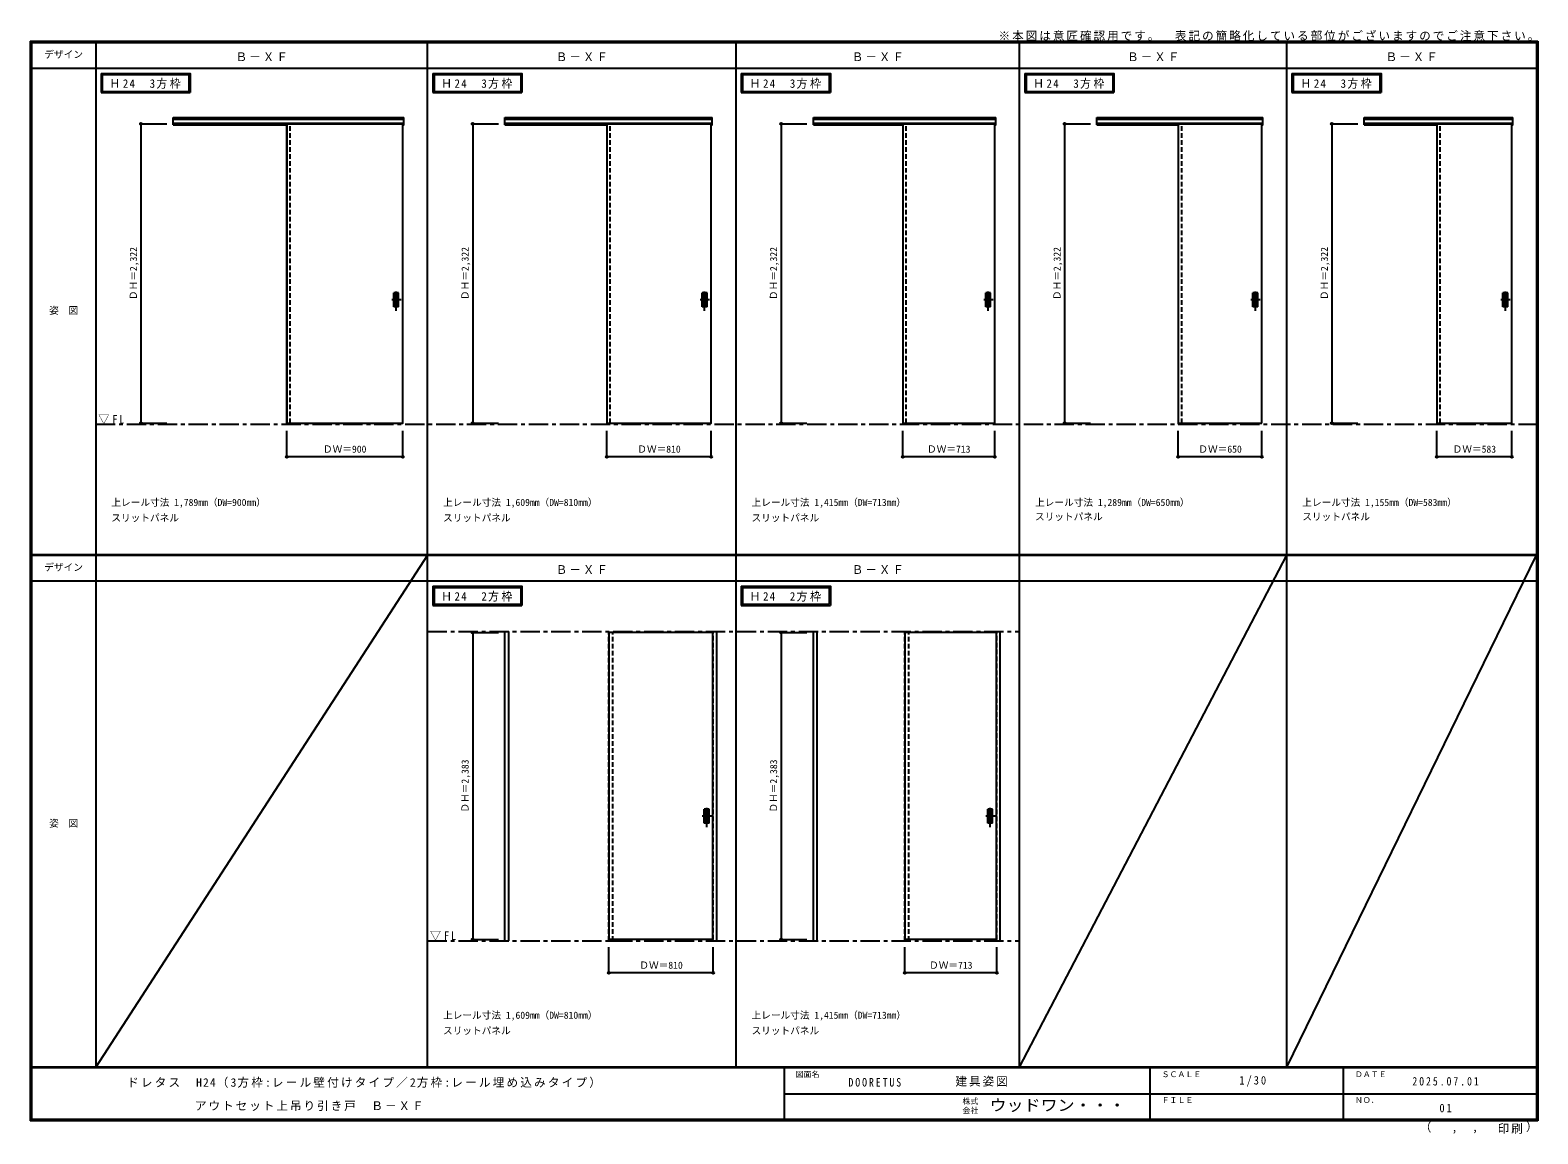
# Model space of a CAD drawing. Units: millimetres, scale not verified. Extents: x -6000 to 5700, y -4307 to 4260.
import ezdxf
from ezdxf.enums import TextEntityAlignment as Align

# ---------------------------------------------------------------- set-up
doc = ezdxf.new("R2010")
doc.units = ezdxf.units.MM
doc.header["$LTSCALE"] = 30
doc.header["$PDMODE"] = 32
doc.header["$PDSIZE"] = 15
doc.linetypes.add('CHAIN1', pattern=[8, 5, -1, 1, -1])
doc.linetypes.add('DASHED1', pattern=[1.8, 1.2, -0.6])
for name, color, linetype in [('0-1_通り芯', 7, 'CHAIN1'), ('0-2_扉', 3, 'Continuous'), ('0-4_枠', 3, 'Continuous'), ('0-6_引手', 7, 'Continuous'), ('0-A_文字', 7, 'Continuous'), ('0-B_寸法', 7, 'Continuous'), ('F-1_枠', 6, 'Continuous'), ('F-A_文字', 7, 'Continuous')]:
    doc.layers.add(name, color=color, linetype=linetype)
doc.styles.add('ＭＳ ゴシック', font='')
doc.styles.get('ＭＳ ゴシック').set_extended_font_data('MS Gothic')

msp = doc.modelspace()

# ---------------------------------------------------------------- linework, layer by layer
at = {"layer": '0-1_通り芯'}
for p, q in [((-5490, 1201), (5690, 1201)), ((-2916, -407.5), (1678, -407.5)), ((-2916, -2807.5), (1678, -2807.5))]:
    msp.add_line(p, q, dxfattribs=at)
at = {"layer": '0-2_扉', "color": 4, "linetype": 'DASHED1'}
for p, q in [((-4009, 3532), (-4009, 3528)), ((-1525, 3532), (-1525, 3528)), ((772, 3532), (772, 3528)), ((2909, 3532), (2909, 3528)), ((4916, 3532), (4916, 3528)), ((-1509, -415.5), (-1509, -419.5)), ((-702, -415.5), (-699, -415.5)), ((788, -415.5), (788, -419.5)), ((1498, -415.5), (1501, -415.5))]:
    msp.add_line(p, q, dxfattribs=at)
at = {"layer": '0-2_扉'}
for p, q in [((-4009, 3532), (-3109, 3532)), ((-1525, 3532), (-715, 3532)), ((772, 3532), (1485, 3532)), ((1485, 1210), (1485, 3532)), ((2909, 3532), (3559, 3532)), ((3559, 1210), (3559, 3532)), ((4916, 3532), (5499, 3532)), ((5499, 1210), (5499, 3532)), ((-702, -415.5), (-1509, -415.5)), ((-1509, -415.5), (-1509, -2798.5)), ((1498, -415.5), (788, -415.5)), ((788, -415.5), (788, -2798.5)), ((-702, -2798.5), (-1509, -2798.5)), ((1498, -2798.5), (788, -2798.5))]:
    msp.add_line(p, q, dxfattribs=at)
for points in [[(-4009, 3532), (-4009, 1210), (-3109, 1210), (-3109, 3532)], [(-1525, 3532), (-1525, 1210), (-715, 1210), (-715, 3532)], [(772, 3532), (772, 1210), (1485, 1210)], [(2909, 3532), (2909, 1210), (3559, 1210)], [(4916, 3532), (4916, 1210), (5499, 1210)]]:
    msp.add_lwpolyline(points, dxfattribs=at)
at = {"layer": '0-2_扉', "color": 4, "linetype": 'DASHED1'}
for points in [[(-702, -2798.5), (-699, -2798.5), (-699, -415.5)], [(1498, -2798.5), (1501, -2798.5), (1501, -415.5)]]:
    msp.add_lwpolyline(points, dxfattribs=at)
at = {"layer": '0-4_枠'}
for p, q in [((-4890, 3582), (-3101, 3582)), ((-4890, 3525), (-4890, 3582)), ((-4890, 3569), (-3101, 3569)), ((-4890, 3537), (-3101, 3537)), ((-4890, 3525), (-4009, 3525)), ((-4010, 3537), (-4010, 1201)), ((-3982, 3532), (-3982, 3537)), ((-2316, 3582), (-707, 3582)), ((-2316, 3525), (-2316, 3582)), ((-2316, 3569), (-707, 3569)), ((-2316, 3537), (-707, 3537)), ((-2316, 3525), (-1525, 3525)), ((-1526, 3537), (-1526, 1201)), ((-1498, 3532), (-1498, 3537)), ((78, 3582), (1493, 3582)), ((78, 3525), (78, 3582)), ((78, 3569), (1493, 3569)), ((78, 3537), (1493, 3537)), ((78, 3525), (772, 3525)), ((771, 3537), (771, 1201)), ((799, 3532), (799, 3537)), ((2278, 3525), (2278, 3582)), ((2278, 3582), (3567, 3582)), ((2278, 3569), (3567, 3569)), ((2278, 3537), (3567, 3537)), ((2278, 3525), (2909, 3525)), ((2908, 3537), (2908, 1201)), ((2936, 3532), (2936, 3537)), ((4352, 3525), (4352, 3582)), ((4352, 3582), (5507, 3582)), ((4352, 3569), (5507, 3569)), ((4352, 3537), (5507, 3537)), ((4352, 3525), (4916, 3525)), ((4915, 3537), (4915, 1201)), ((4943, 3532), (4943, 3537)), ((-4010, 1201), (-3982, 1201)), ((-3982, 1210), (-3982, 1201)), ((-1526, 1201), (-1498, 1201)), ((-1498, 1210), (-1498, 1201)), ((771, 1201), (799, 1201)), ((799, 1210), (799, 1201)), ((2908, 1201), (2936, 1201)), ((2936, 1210), (2936, 1201)), ((4915, 1201), (4943, 1201)), ((4943, 1210), (4943, 1201)), ((-2316, -2807.5), (-2316, -407.5)), ((-2286, -2807.5), (-2286, -407.5)), ((-702, -2807.5), (-702, -407.5)), ((-672, -2807.5), (-672, -407.5)), ((78, -2807.5), (78, -407.5)), ((108, -2807.5), (108, -407.5)), ((1498, -2807.5), (1498, -407.5)), ((1528, -2807.5), (1528, -407.5)), ((-2316, -2807.5), (-2286, -2807.5)), ((-702, -2807.5), (-672, -2807.5)), ((78, -2807.5), (108, -2807.5)), ((1498, -2807.5), (1528, -2807.5))]:
    msp.add_line(p, q, dxfattribs=at)
at = {"layer": '0-4_枠', "color": 4, "linetype": 'DASHED1'}
for p, q in [((-3982, 1210), (-3982, 3532)), ((-1498, 1210), (-1498, 3532)), ((799, 1210), (799, 3532)), ((2936, 1210), (2936, 3532)), ((4943, 1210), (4943, 3532)), ((-1509, -2807.5), (-1509, -407.5)), ((-1479, -2807.5), (-1479, -407.5)), ((788, -2807.5), (788, -407.5)), ((818, -2807.5), (818, -407.5)), ((-1509, -2807.5), (-1479, -2807.5)), ((788, -2807.5), (818, -2807.5))]:
    msp.add_line(p, q, dxfattribs=at)
at = {"layer": '0-4_枠'}
for points in [[(-3109, 3525), (-3101, 3525), (-3101, 3582)], [(-715, 3525), (-707, 3525), (-707, 3582)], [(1485, 3525), (1493, 3525), (1493, 3582)], [(3559, 3525), (3567, 3525), (3567, 3582)], [(5499, 3525), (5507, 3525), (5507, 3582)]]:
    msp.add_lwpolyline(points, dxfattribs=at)
at = {"layer": '0-6_引手', "linetype": 'CHAIN1'}
for p, q in [((-3160, 2082.27), (-3160, 2253.12)), ((-766, 2082.27), (-766, 2253.12)), ((1434, 2082.27), (1434, 2253.12)), ((3508, 2082.27), (3508, 2253.12)), ((5448, 2082.27), (5448, 2253.12)), ((-3121.93, 2167.5), (-3194.44, 2167.5)), ((-727.93, 2167.5), (-800.44, 2167.5)), ((1472.07, 2167.5), (1399.56, 2167.5)), ((3546.07, 2167.5), (3473.56, 2167.5)), ((5486.07, 2167.5), (5413.56, 2167.5)), ((-711.93, -1841), (-784.44, -1841)), ((-750, -1926.23), (-750, -1755.38)), ((1488.07, -1841), (1415.56, -1841)), ((1450, -1926.23), (1450, -1755.38))]:
    msp.add_line(p, q, dxfattribs=at)
at = {"layer": '0-6_引手'}
for p, q in [((-3141, 2222.5), (-3179, 2222.5)), ((-3179, 2112.5), (-3179, 2222.5)), ((-3141, 2112.5), (-3179, 2112.5)), ((-3147.5, 2206.5), (-3172.5, 2206.5)), ((-3172.5, 2128.5), (-3172.5, 2206.5)), ((-3147.5, 2128.5), (-3172.5, 2128.5)), ((-3147.5, 2128.5), (-3147.5, 2206.5)), ((-3141, 2112.5), (-3141, 2222.5)), ((-747, 2222.5), (-785, 2222.5)), ((-785, 2112.5), (-785, 2222.5)), ((-747, 2112.5), (-785, 2112.5)), ((-753.5, 2206.5), (-778.5, 2206.5)), ((-778.5, 2128.5), (-778.5, 2206.5)), ((-753.5, 2128.5), (-778.5, 2128.5)), ((-753.5, 2128.5), (-753.5, 2206.5)), ((-747, 2112.5), (-747, 2222.5)), ((1453, 2222.5), (1415, 2222.5)), ((1415, 2112.5), (1415, 2222.5)), ((1453, 2112.5), (1415, 2112.5)), ((1446.5, 2206.5), (1421.5, 2206.5)), ((1421.5, 2128.5), (1421.5, 2206.5)), ((1446.5, 2128.5), (1421.5, 2128.5)), ((1446.5, 2128.5), (1446.5, 2206.5)), ((1453, 2112.5), (1453, 2222.5)), ((3527, 2222.5), (3489, 2222.5)), ((3489, 2112.5), (3489, 2222.5)), ((3527, 2112.5), (3489, 2112.5)), ((3520.5, 2206.5), (3495.5, 2206.5)), ((3495.5, 2128.5), (3495.5, 2206.5)), ((3520.5, 2128.5), (3495.5, 2128.5)), ((3520.5, 2128.5), (3520.5, 2206.5)), ((3527, 2112.5), (3527, 2222.5)), ((5467, 2222.5), (5429, 2222.5)), ((5429, 2112.5), (5429, 2222.5)), ((5467, 2112.5), (5429, 2112.5)), ((5460.5, 2206.5), (5435.5, 2206.5)), ((5435.5, 2128.5), (5435.5, 2206.5)), ((5460.5, 2128.5), (5435.5, 2128.5)), ((5460.5, 2128.5), (5460.5, 2206.5)), ((5467, 2112.5), (5467, 2222.5)), ((-731, -1786), (-769, -1786)), ((-769, -1896), (-769, -1786)), ((-737.5, -1802), (-762.5, -1802)), ((-762.5, -1880), (-762.5, -1802)), ((-737.5, -1880), (-737.5, -1802)), ((-731, -1896), (-731, -1786)), ((1469, -1786), (1431, -1786)), ((1431, -1896), (1431, -1786)), ((1462.5, -1802), (1437.5, -1802)), ((1437.5, -1880), (1437.5, -1802)), ((1462.5, -1880), (1462.5, -1802)), ((1469, -1896), (1469, -1786)), ((-731, -1896), (-769, -1896)), ((-737.5, -1880), (-762.5, -1880)), ((1469, -1896), (1431, -1896)), ((1462.5, -1880), (1437.5, -1880))]:
    msp.add_line(p, q, dxfattribs=at)
at = {"layer": '0-6_引手', "linetype": 'DASHED1'}
for p, q in [((-3176, 2116.5), (-3176, 2218.5)), ((-3144, 2116.5), (-3176, 2116.5)), ((-782, 2116.5), (-782, 2218.5)), ((-750, 2116.5), (-782, 2116.5)), ((1418, 2116.5), (1418, 2218.5)), ((1450, 2116.5), (1418, 2116.5)), ((3492, 2116.5), (3492, 2218.5)), ((3524, 2116.5), (3492, 2116.5)), ((5432, 2116.5), (5432, 2218.5)), ((5464, 2116.5), (5432, 2116.5)), ((-766, -1892), (-766, -1790)), ((1434, -1892), (1434, -1790)), ((-734, -1892), (-766, -1892)), ((1466, -1892), (1434, -1892))]:
    msp.add_line(p, q, dxfattribs=at)
for points in [[(-3144, 2116.5), (-3144, 2218.5), (-3176, 2218.5)], [(-750, 2116.5), (-750, 2218.5), (-782, 2218.5)], [(1450, 2116.5), (1450, 2218.5), (1418, 2218.5)], [(3524, 2116.5), (3524, 2218.5), (3492, 2218.5)], [(5464, 2116.5), (5464, 2218.5), (5432, 2218.5)], [(-734, -1892), (-734, -1790), (-766, -1790)], [(1466, -1892), (1466, -1790), (1434, -1790)]]:
    msp.add_lwpolyline(points, dxfattribs=at)
at = {"layer": '0-A_文字'}
for p, q in [((-5450, 3925), (-5450, 3775)), ((-5440, 3915), (-5440, 3785)), ((-5440, 3915), (-4767.38, 3915)), ((-4767.38, 3915), (-4767.38, 3785)), ((-2876, 3925), (-2876, 3775)), ((-2866, 3915), (-2866, 3785)), ((-2866, 3915), (-2193.38, 3915)), ((-2193.38, 3915), (-2193.38, 3785)), ((-482, 3925), (-482, 3775)), ((-472, 3915), (-472, 3785)), ((-472, 3915), (200.62, 3915)), ((200.62, 3915), (200.62, 3785)), ((1718, 3925), (1718, 3775)), ((1728, 3915), (1728, 3785)), ((1728, 3915), (2400.62, 3915)), ((2400.62, 3915), (2400.62, 3785)), ((3792, 3925), (3792, 3775)), ((3802, 3915), (3802, 3785)), ((3802, 3915), (4474.62, 3915)), ((4474.62, 3915), (4474.62, 3785)), ((-5450, 3775), (-4757.38, 3775)), ((-5440, 3785), (-4767.38, 3785)), ((-2876, 3775), (-2183.38, 3775)), ((-2866, 3785), (-2193.38, 3785)), ((-482, 3775), (210.62, 3775)), ((-472, 3785), (200.62, 3785)), ((1718, 3775), (2410.62, 3775)), ((1728, 3785), (2400.62, 3785)), ((3792, 3775), (4484.62, 3775)), ((3802, 3785), (4474.62, 3785)), ((-2876, -55.5), (-2876, -205.5)), ((-2866, -65.5), (-2866, -195.5)), ((-2866, -65.5), (-2193.38, -65.5)), ((-2193.38, -65.5), (-2193.38, -195.5)), ((-482, -55.5), (-482, -205.5)), ((-472, -65.5), (-472, -195.5)), ((-472, -65.5), (200.62, -65.5)), ((200.62, -65.5), (200.62, -195.5)), ((-2876, -205.5), (-2183.38, -205.5)), ((-2866, -195.5), (-2193.38, -195.5)), ((-482, -205.5), (210.62, -205.5)), ((-472, -195.5), (200.62, -195.5))]:
    msp.add_line(p, q, dxfattribs=at)
for points in [[(-5450, 3925), (-4757.38, 3925), (-4757.38, 3775)], [(-2876, 3925), (-2183.38, 3925), (-2183.38, 3775)], [(-482, 3925), (210.62, 3925), (210.62, 3775)], [(1718, 3925), (2410.62, 3925), (2410.62, 3775)], [(3792, 3925), (4484.62, 3925), (4484.62, 3775)], [(-2876, -55.5), (-2183.38, -55.5), (-2183.38, -205.5)], [(-482, -55.5), (210.62, -55.5), (210.62, -205.5)]]:
    msp.add_lwpolyline(points, dxfattribs=at)
at = {"layer": '0-B_寸法', "color": 4}
for p, q in [((-5140, 3532), (-4940, 3532)), ((-2566, 3532), (-2366, 3532)), ((-172, 3532), (28, 3532)), ((2028, 3532), (2228, 3532)), ((4102, 3532), (4302, 3532)), ((-4009, 949), (-4009, 1149)), ((-3109, 949), (-3109, 1149)), ((-1525, 949), (-1525, 1149)), ((-715, 949), (-715, 1149)), ((772, 949), (772, 1149)), ((1485, 949), (1485, 1149)), ((2909, 949), (2909, 1149)), ((3559, 949), (3559, 1149)), ((4916, 949), (4916, 1149)), ((5499, 949), (5499, 1149)), ((-3109, 949), (-4009, 949)), ((-715, 949), (-1525, 949)), ((1485, 949), (772, 949)), ((3559, 949), (2909, 949)), ((5499, 949), (4916, 949)), ((-2566, -415.5), (-2366, -415.5)), ((-172, -415.5), (28, -415.5)), ((-172, -415.5), (-172, -2798.5)), ((-172, -2798.5), (28, -2798.5)), ((-1509, -3057), (-1509, -2857)), ((-699, -3057), (-699, -2857)), ((1501, -3057), (1501, -2857)), ((-699, -3057), (-1509, -3057))]:
    msp.add_line(p, q, dxfattribs=at)
for points in [[(-5140, 3532), (-5140, 1210), (-4940, 1210)], [(-2566, 3532), (-2566, 1210), (-2366, 1210)], [(-172, 3532), (-172, 1210), (28, 1210)], [(2028, 3532), (2028, 1210), (2228, 1210)], [(4102, 3532), (4102, 1210), (4302, 1210)], [(-2566, -415.5), (-2566, -2798.5), (-2366, -2798.5)], [(1501, -3057), (788, -3057), (788, -2857)]]:
    msp.add_lwpolyline(points, dxfattribs=at)
at = {"layer": '0-B_寸法'}
for p in [(-5140, 3532), (-2566, 3532), (-172, 3532), (2028, 3532), (4102, 3532), (-5140, 1210), (-2566, 1210), (-172, 1210), (2028, 1210), (4102, 1210), (-4009, 949), (-3109, 949), (-1525, 949), (-715, 949), (772, 949), (1485, 949), (2909, 949), (3559, 949), (4916, 949), (5499, 949), (-2566, -415.5), (-172, -415.5), (-2566, -2798.5), (-172, -2798.5), (-1509, -3057), (-699, -3057), (788, -3057), (1501, -3057)]:
    msp.add_point(p, dxfattribs=at)
at = {"layer": 'F-1_枠'}
for p, q in [((-6000, 4175), (5700, 4175)), ((-6000, 4175), (-6000, -4205)), ((-6000, 4170), (5700, 4170)), ((-6000, 4165), (5700, 4165)), ((-5995, 4175), (-5995, -4205)), ((-5990, 4175), (-5990, -4205)), ((-5490, 4175), (-5490, -3790)), ((-2916, -3790), (-2916, 4175)), ((-522, -3790), (-522, 4175)), ((1678, -3790), (1678, 4175)), ((3752, -3790), (3752, 4175)), ((5690, 4175), (5690, -4205)), ((5695, 4175), (5695, -4205)), ((5700, 4175), (5700, -4205)), ((-6000, 3965), (5700, 3965)), ((-6000, 190.5), (5700, 190.5)), ((-6000, 187.5), (5700, 187.5)), ((-6000, 184.5), (5700, 184.5)), ((-6000, -15.5), (5700, -15.5)), ((5700, -3790), (-6000, -3790)), ((5700, -3795), (-6000, -3795)), ((-150, -3795), (-150, -4195)), ((2690, -3795), (2690, -4195)), ((4190, -3795), (4190, -4195)), ((-150, -3995), (5690, -3995.01)), ((5700, -4195), (-6000, -4195)), ((5700, -4200), (-6000, -4200)), ((5700, -4205), (-6000, -4205))]:
    msp.add_line(p, q, dxfattribs=at)
at = {"layer": 'F-A_文字'}
for p, q in [((-2916, 184.5), (-5490, -3790)), ((1678, -3790), (3752, 184.5)), ((3752, -3790), (5690, 184.5))]:
    msp.add_line(p, q, dxfattribs=at)

# ---------------------------------------------------------------- texts
at = {"layer": '0-A_文字', "style": 'ＭＳ ゴシック'}
for s, p in [('上レール寸法 1,789mm（DW=900mm）', (-5370, 550.5)), ('上レール寸法 1,609mm（DW=810mm）', (-2796, 550.5)), ('上レール寸法 1,415mm（DW=713mm）', (-402, 550.5)), ('上レール寸法 1,289mm（DW=650mm）', (1798, 550.5)), ('上レール寸法 1,155mm（DW=583mm）', (3872, 550.5)), ('スリットパネル', (-5370, 430.5)), ('スリットパネル', (-2796, 430.5)), ('スリットパネル', (-402, 430.5)), ('スリットパネル', (1798, 439.5)), ('スリットパネル', (3872, 439.5)), ('上レール寸法 1,609mm（DW=810mm）', (-2796, -3430)), ('上レール寸法 1,415mm（DW=713mm）', (-402, -3430)), ('スリットパネル', (-2796, -3550)), ('スリットパネル', (-402, -3550))]:
    msp.add_text(s, height=54.99, dxfattribs=at).set_placement(p, align=Align.BOTTOM_LEFT)
at = {"layer": '0-A_文字', "char_height": 65.98, "attachment_point": 7, "style": 'ＭＳ ゴシック'}
for s, insert in [('\\T1.17;※本図は意匠確認用です。\u3000表記の簡略化している部位がございますのでご注意下さい。', (1515, 4175)), ('\\T1.17;Ｂ－ＸＦ', (-4405.5, 4020)), ('\\T1.17;Ｂ－ＸＦ', (-1921.5, 4020)), ('\\T1.17;Ｂ－ＸＦ', (375.5, 4020)), ('\\T1.17;Ｂ－ＸＦ', (2512.5, 4020)), ('\\T1.17;Ｂ－ＸＦ', (4518.5, 4020)), ('\\T1.22;\\W0.95;Ｈ24\u30003方枠', (-5385.34, 3805)), ('\\T1.22;\\W0.95;Ｈ24\u30003方枠', (-2811.34, 3805)), ('\\T1.22;\\W0.95;Ｈ24\u30003方枠', (-417.34, 3805)), ('\\T1.22;\\W0.95;Ｈ24\u30003方枠', (1782.66, 3805)), ('\\T1.22;\\W0.95;Ｈ24\u30003方枠', (3856.66, 3805)), ('\\T1.26;\\W0.95;▽FL', (-5471.25, 1201)), ('\\T1.17;Ｂ－ＸＦ', (-1921.5, 39.5)), ('\\T1.17;Ｂ－ＸＦ', (375.5, 39.5)), ('\\T1.22;\\W0.95;Ｈ24\u30002方枠', (-2811.34, -175.5)), ('\\T1.22;\\W0.95;Ｈ24\u30002方枠', (-417.34, -175.5)), ('\\T1.26;\\W0.95;▽FL', (-2897.25, -2807.5))]:
    msp.add_mtext(s, dxfattribs=dict(at, insert=insert))
at = {"layer": '0-B_寸法', "style": 'ＭＳ ゴシック'}
for s, p in [('ＤＨ＝2,322', (-5155, 2164.75)), ('ＤＨ＝2,322', (-2581, 2164.75)), ('ＤＨ＝2,322', (-187, 2164.75)), ('ＤＨ＝2,322', (2013, 2164.75)), ('ＤＨ＝2,322', (4087, 2164.75)), ('ＤＨ＝2,383', (-2581, -1813.25)), ('ＤＨ＝2,383', (-187, -1813.25))]:
    msp.add_text(s, height=54.99, rotation=90, dxfattribs=at).set_placement(p, align=Align.BOTTOM_LEFT)
for s, p in [('ＤＷ＝900', (-3727.75, 964)), ('ＤＷ＝810', (-1288.75, 964)), ('ＤＷ＝713', (959.75, 964)), ('ＤＷ＝650', (3065.25, 964)), ('ＤＷ＝583', (5038.75, 964)), ('ＤＷ＝810', (-1272.75, -3042)), ('ＤＷ＝713', (975.75, -3042))]:
    msp.add_text(s, height=54.99, dxfattribs=at).set_placement(p, align=Align.BOTTOM_LEFT)
at = {"layer": 'F-A_文字', "style": 'ＭＳ ゴシック'}
for s, height, p in [('デザイン', 54.99, (-5890, 4027.5)), ('姿\u3000図', 54.99, (-5852.5, 2040.25)), ('デザイン', 54.99, (-5890, 47)), ('姿\u3000図', 54.99, (-5852.5, -1940.25)), ('図面名', 43.99, (-60, -3880)), ('ＳＣＡＬＥ', 43.99, (2780, -3880)), ('ＤＡＴＥ', 43.99, (4280, -3880)), ('株式', 43.99, (1235, -4089)), ('ＦＩＬＥ', 43.99, (2780, -4080)), ('ＮＯ．', 43.99, (4280, -4080)), ('会社', 43.99, (1235, -4161)), ('（', 65.98, (4784.03, -4308.31)), ('）', 65.98, (5608.4, -4304.13)), (',', 65.98, (5031.28, -4308.31)), (',', 65.98, (5190.2, -4305.53))]:
    msp.add_text(s, height=height, dxfattribs=at).set_placement(p, align=Align.BOTTOM_LEFT)
at = {"layer": 'F-A_文字', "style": 'ＭＳ ゴシック', "width": 1.1}
msp.add_text('ウッドワン・・・', height=87.98, dxfattribs=at).set_placement((1445, -4155), align=Align.BOTTOM_LEFT)
at = {"layer": 'F-A_文字', "char_height": 65.98, "attachment_point": 7, "style": 'ＭＳ ゴシック'}
for s, insert in [('\\T1.17;建具姿図', (1180.42, -3940)), ('\\T1.38;\\W0.9;1/30', (3383.75, -3940)), ('\\T1.19;ドレタス\u3000H24（3方枠:レール壁付けタイプ／2方枠:レール埋め込みタイプ）', (-5247.55, -3950)), ('\\T1.39;\\W0.85;DOORETUS', (350, -3940.79)), ('\\T1.39;\\W0.85;2025.07.01', (4726.25, -3932.5)), ('\\T1.17;\u3000\u3000\u3000\u3000\u3000アウトセット上吊り引き戸\u3000Ｂ－ＸＦ', (-5247.55, -4130)), ('\\T1.36;\\W0.9;01', (4936.25, -4140)), ('\\T1.17;印刷', (5388.15, -4306.92))]:
    msp.add_mtext(s, dxfattribs=dict(at, insert=insert))

doc.saveas('drawing.dxf')
